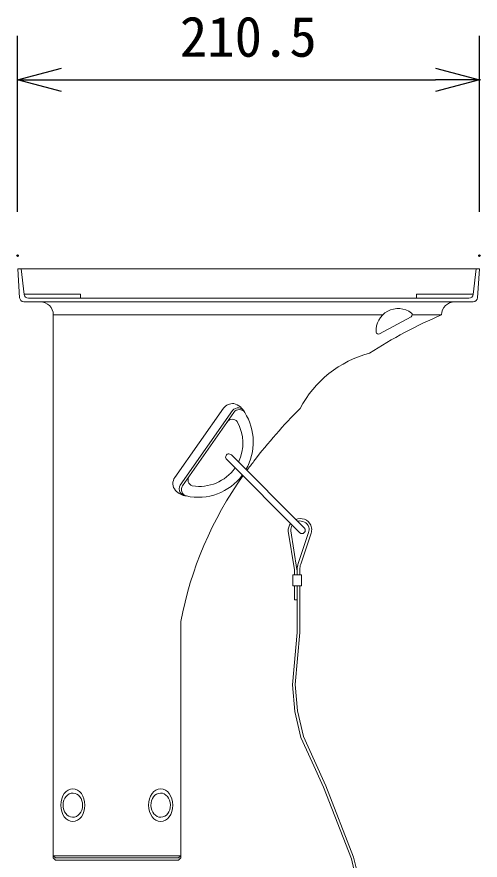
# Model space of a CAD drawing. Units: millimetres, scale not verified. Extents: x -63 to 62, y -116 to 117.
# Drawn here: x 18.23 to 39.32, y 39.06 to 77.43 of the extents above; entities that cross this region are included whole.
import ezdxf
from ezdxf.enums import TextEntityAlignment as Align

# ---------------------------------------------------------------- set-up
doc = ezdxf.new("R2010")
doc.units = ezdxf.units.MM
doc.header["$LTSCALE"] = 0.125
doc.header["$PDMODE"] = 32
doc.header["$PDSIZE"] = 0.0625
for name, color, linetype in [('0-0_0', 7, 'Continuous'), ('0-4_DEFPOINTS', 7, 'Continuous'), ('0-6_SUNPO', 7, 'Continuous')]:
    doc.layers.add(name, color=color, linetype=linetype)
doc.layers.add('0-5_GAIKEI', color=1, linetype='Continuous', lineweight=18)
doc.styles.add('ＭＳ ゴシック', font='')
doc.styles.get('ＭＳ ゴシック').set_extended_font_data('MS Gothic')

# ---------------------------------------------------------------- blocks, each defined once
blk = doc.blocks.new('_OPEN30')
at = {"layer": '0-0_0'}
blk.add_line((0, 0), (-1, 0), dxfattribs=at)
blk.add_lwpolyline([(-1, 0.26795), (0, 0), (-1, -0.26795)], dxfattribs=at)
blk = doc.blocks.new('D9')
at = {"layer": '0-4_DEFPOINTS'}
for p in [(37.8239, 72.6185), (16.7945, 64.6185), (37.8239, 64.6185)]:
    blk.add_point(p, dxfattribs=at)
at = {"layer": '0-6_SUNPO'}
for p, q in [((16.7945, 66.6185), (16.7945, 74.6185)), ((37.8239, 66.6185), (37.8239, 74.6185)), ((18.7945, 72.6185), (35.8239, 72.6185))]:
    blk.add_line(p, q, dxfattribs=at)
at = {"layer": '0-6_SUNPO', "xscale": 2, "yscale": 2, "rotation": 180}
blk.add_blockref('_OPEN30', (16.7945, 72.6185), dxfattribs=at)
at = {"layer": '0-6_SUNPO', "xscale": 2, "yscale": 2}
blk.add_blockref('_OPEN30', (37.8239, 72.6185), dxfattribs=at)
at = {"layer": '0-6_SUNPO', "style": 'ＭＳ ゴシック'}
blk.add_text('210.5', height=1.833, dxfattribs=at).set_placement((24.1842, 73.1185), align=Align.BOTTOM_LEFT)

msp = doc.modelspace()

# ---------------------------------------------------------------- linework, layer by layer
at = {"layer": '0-5_GAIKEI', "color": 7}
for p, q in [((18.4841, 65.9637), (18.2696, 65.9602)), ((18.4841, 65.9637), (39.0842, 65.9637)), ((35.1469, 65.9602), (39.2987, 65.9602)), ((39.2841, 65.9602), (39.0842, 65.9637)), ((39.2987, 65.9602), (39.2113, 64.6504)), ((18.5565, 64.4637), (19.3041, 64.4637)), ((38.2382, 64.4637), (19.3041, 64.4637)), ((39.0117, 64.4637), (38.2382, 64.4637)), ((19.8923, 39.1637), (19.8923, 63.8637)), ((19.8923, 63.8637), (31.6952, 63.8637)), ((31.6952, 63.8637), (31.8914, 63.8637)), ((31.8914, 63.8637), (34.8739, 63.8637)), ((36.2392, 63.8637), (37.5677, 63.8637)), ((25.6923, 39.1637), (25.6923, 49.9166)), ((19.8923, 39.2633), (19.9923, 39.1633)), ((19.9923, 39.0637), (19.8923, 39.1637)), ((25.5923, 39.1633), (19.9923, 39.1633)), ((25.5923, 39.1633), (25.6923, 39.2633)), ((25.6923, 39.1637), (25.5923, 39.0637)), ((19.9923, 39.0637), (25.5923, 39.0637))]:
    msp.add_line(p, q, dxfattribs=at)
at = {"layer": '0-5_GAIKEI'}
for p, q in [((18.4297, 65.9602), (18.5601, 64.8016)), ((39.0081, 64.8016), (39.1386, 65.9602)), ((18.5591, 64.8102), (21.1341, 64.8102)), ((38.8094, 64.624), (18.7589, 64.624)), ((21.1341, 64.8102), (21.1341, 64.624)), ((36.4341, 64.8102), (39.0091, 64.8102)), ((36.4341, 64.624), (36.4341, 64.8102)), ((34.7423, 63.0022), (36.1841, 63.7851)), ((27.6371, 59.6265), (25.4287, 56.4726)), ((28.0502, 59.5191), (25.6709, 56.1212)), ((25.7737, 56.0937), (28.1112, 59.4319)), ((27.7851, 57.2849), (31.1076, 53.9625)), ((31.3197, 54.1747), (27.9973, 57.4971)), ((30.5887, 54.0286), (30.8668, 52.2633)), ((30.7068, 54.0473), (30.985, 52.2813)), ((31.51, 53.9697), (31.036, 52.5526)), ((31.6268, 53.9418), (31.1559, 52.5335)), ((30.9947, 52.0402), (30.9947, 52.2988)), ((31.1146, 52.0402), (31.1146, 52.2798)), ((30.7955, 51.5417), (30.7955, 52.0402)), ((30.7955, 52.0402), (30.9947, 52.0402)), ((30.8766, 52.1387), (30.8766, 52.0402)), ((30.9947, 52.0402), (31.1941, 52.0402)), ((31.1941, 52.0402), (31.1941, 51.5417)), ((30.9263, 51.5417), (30.7955, 51.5417)), ((30.8766, 51.5417), (30.8766, 50.9098)), ((31.1941, 51.5417), (30.9263, 51.5417)), ((30.9947, 51.5417), (30.9947, 49.4096)), ((31.1146, 51.5417), (31.1146, 49.413)), ((30.8766, 50.9098), (30.9947, 50.9098)), ((30.9946, 49.413), (30.7796, 47.0392)), ((31.1146, 49.413), (30.8987, 47.0538)), ((30.7796, 47.0392), (30.8886, 45.8242)), ((30.8987, 47.0538), (31.005, 45.8533)), ((30.8886, 45.8242), (31.1672, 44.6458)), ((31.005, 45.8533), (31.2792, 44.6888)), ((31.1672, 44.6458), (31.6796, 43.5214)), ((31.2792, 44.6888), (31.7855, 43.5778)), ((31.6796, 43.5214), (32.2004, 42.3764)), ((31.7855, 43.5778), (32.2987, 42.4452)), ((32.2004, 42.3764), (33.4642, 39.1229)), ((32.2987, 42.4452), (33.5625, 39.1917)), ((25.6923, 39.2633), (19.8923, 39.2633))]:
    msp.add_line(p, q, dxfattribs=at)
at = {"layer": '0-5_GAIKEI', "color": 7}
msp.add_lwpolyline([(18.3569, 64.6504), (18.2696, 65.9602), (22.4213, 65.9602)], dxfattribs=at)
for centre, radius, start, end in [((18.5565, 64.6637), 0.2, 183.81627, 270), ((19.2923, 63.8637), 0.6, 0, 90), ((38.1677, 63.8637), 0.6, 90.12087, 180.00013), ((39.0117, 64.6637), 0.2, 270, 356.18373), ((45.6191, 44.6852), 20.8, 112.77342, 123.02182), ((35.5611, 57.2911), 5, 104.79849, 152.37314), ((46.7782, 43.7532), 22.2768, 134.61915, 142.84139), ((42.325, 46.7241), 16.9363, 141.75159, 143.53507), ((42.325, 46.7241), 16.9363, 144.56277, 169.13499)]:
    msp.add_arc(centre, radius, start, end, dxfattribs=at)
at = {"layer": '0-5_GAIKEI'}
for centre, radius, start, end in [((18.7589, 64.824), 0.2, 186.42433, 270), ((38.8092, 64.8243), 0.2003, 270.03743, 355.96691), ((35.5947, 63.1515), 1.0057, 52.91283, 184.08717), ((36.1266, 63.8761), 0.1076, 302.28065, 46.19779), ((34.6973, 63.1), 0.1076, 190.80221, 294.71935), ((28.0721, 59.2815), 0.5553, 85.68015, 141.58424), ((28.3013, 59.31), 0.3267, 20.72008, 140.22137), ((28.3569, 59.2598), 0.3, 33.56388, 145), ((27.9338, 59.117), 0.7405, 24.63671, 75.91958), ((28.0416, 58.8341), 0.286, 38.56549, 146.60079), ((26.4881, 58.0809), 2.5095, 330.1138, 32.40168), ((26.5474, 58.0394), 1.9742, 333.96937, 29.52808), ((27.8874, 57.3949), 0.1501, 42.92364, 227.07636), ((26.5474, 58.0394), 1.9742, 260.47192, 324.96827), ((25.8142, 56.1918), 0.4769, 143.93809, 220.54539), ((26.4881, 58.0809), 2.5095, 257.59832, 323.11679), ((26.3117, 56.3635), 0.286, 143.39921, 251.43451), ((25.9382, 55.9567), 0.3139, 148.39313, 211.92571), ((26.0195, 55.9216), 0.3, 145, 256.43612), ((26.0314, 56.4095), 0.7838, 222.31645, 263.97679), ((25.9992, 56.0361), 0.4092, 216.85303, 262.9671), ((31.133, 54.0594), 0.5452, 27.10407, 111.93961), ((31.1265, 54.0723), 0.4205, 19.47559, 105.19705), ((31.133, 54.0594), 0.5452, 144.1237, 183.23764), ((31.1265, 54.0723), 0.4205, 147.50056, 183.40177), ((31.2136, 54.0686), 0.15, 225, 45), ((31.1185, 54.1124), 0.4166, 339.97127, 13.89423), ((31.1187, 54.1122), 0.5365, 352.48347, 21.37385), ((31.1292, 54.1101), 0.5253, 341.31815, 352.56897), ((30.0766, 52.1387), 0.8, 0, 8.95459), ((30.1947, 52.1568), 0.8, 0, 8.95122), ((31.7947, 52.2988), 0.8, 161.5085, 180), ((31.9146, 52.2798), 0.8, 161.51156, 180), ((26.8253, 37.3225), 6.9916, 311.44592, 15.50633), ((26.7897, 37.3494), 6.9061, 311.77378, 14.88046)]:
    msp.add_arc(centre, radius, start, end, dxfattribs=at)
for centre, major_axis, ratio in [((20.7811, 41.5635), (0.0009, 0.7461), 0.735836), ((24.7801, 41.5635), (-0.0009, 0.7461), 0.735836), ((20.7811, 41.5635), (0.0118, 0.5493), 0.811709), ((24.7801, 41.5635), (-0.0118, 0.5493), 0.811709)]:
    msp.add_ellipse(centre, major_axis=major_axis, ratio=ratio, dxfattribs=at)

# ---------------------------------------------------------------- block references
at = {"layer": '0-6_SUNPO'}
msp.add_blockref('D9', (1.4693, 1.9442), dxfattribs=at)

doc.saveas('drawing.dxf')
